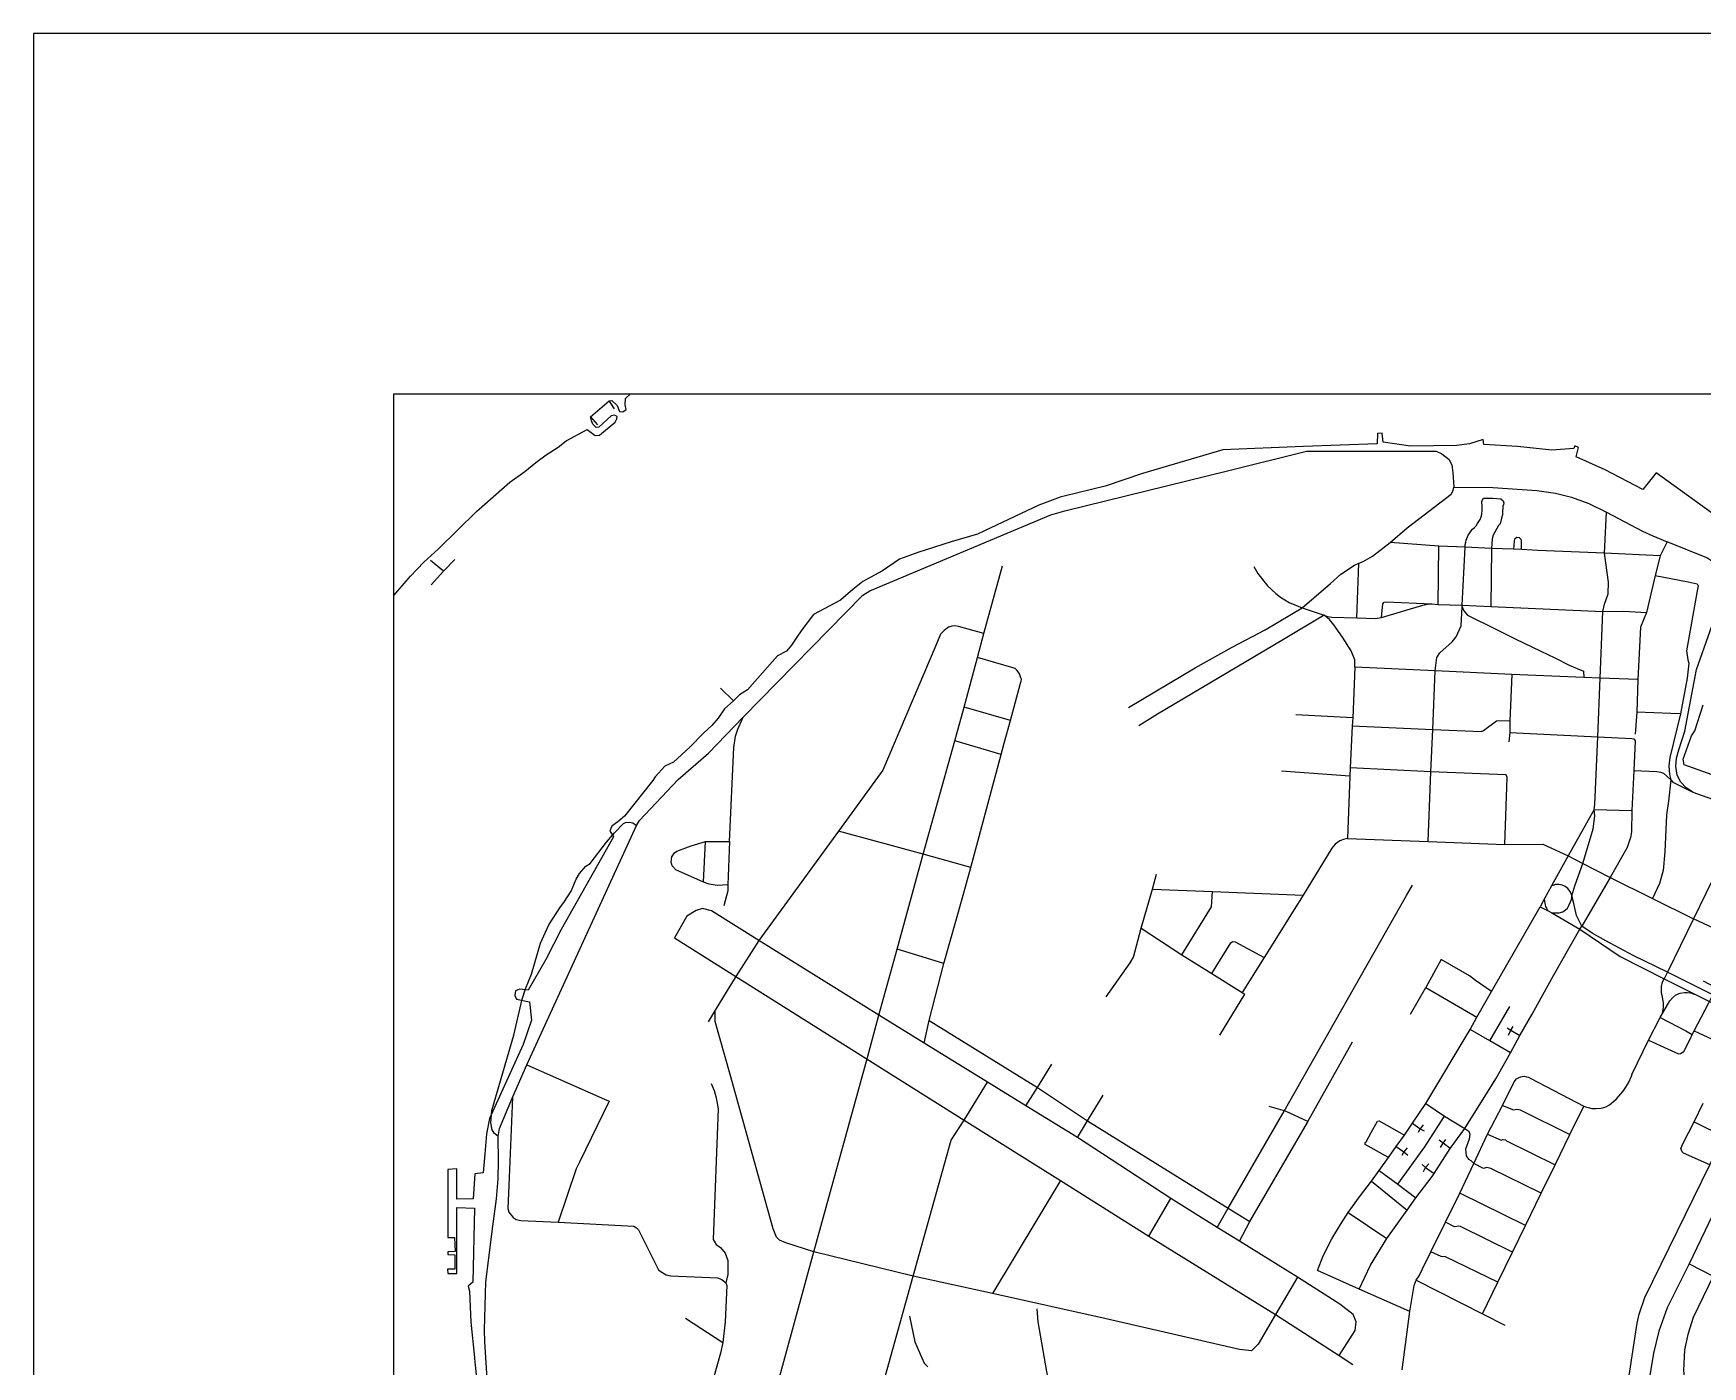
# Model space of a CAD drawing. Header units: millimetres. Extents: x 217 to 400, y 411 to 592.
# Drawn here: x 216.6 to 309.2, y 518.2 to 592.2 of the extents above; entities that cross this region are included whole.
import ezdxf

# ---------------------------------------------------------------- set-up
doc = ezdxf.new("R2010")
doc.units = ezdxf.units.MM
doc.header["$MEASUREMENT"] = 0
doc.layers.add('Default', color=18, linetype='Continuous', true_color=0x000000)

msp = doc.modelspace()

# ---------------------------------------------------------------- linework, layer by layer
at = {"color": 1, "true_color": 0xff0000}
for points in [[(236.633, 561.002), (236.863, 561.249), (237.566, 562.073), (238.3, 562.855), (239.102, 563.594), (241.211, 565.654), (243.065, 567.282), (243.895, 567.877), (244.505, 568.371), (245.079, 568.802), (245.753, 569.238), (246.199, 569.588), (247.351, 570.207), (247.799, 569.881), (248.051, 569.897), (248.905, 570.624), (249, 570.797), (249.016, 570.939), (248.874, 571.003), (248.684, 570.971), (248.004, 570.34), (247.862, 570.323), (247.672, 570.513), (247.593, 570.687), (247.547, 570.922), (248.573, 571.793), (248.732, 571.825), (249.016, 571.54), (249.158, 571.208), (249.331, 571.193), (249.522, 571.319), (249.475, 571.588), (249.483, 571.931), (249.769, 572.19)], [(248.573, 571.791), (248.858, 571.363)], [(247.546, 570.92), (247.926, 570.463)], [(313.048, 563.196), (306.663, 567.812), (305.935, 566.879), (303.847, 567.969), (302.231, 568.702), (302.369, 569.216), (302.156, 569.31), (302.1, 569.148), (300.884, 569.072), (298.973, 569.26), (297.113, 569.386), (297.069, 569.648), (296.312, 569.417), (295.591, 569.317), (293.035, 569.291), (291.516, 569.501), (291.469, 570.007), (291.216, 569.991), (291.2, 569.406), (287.079, 569.272), (282.622, 569.076), (278.166, 567.764), (276.094, 567.069), (273.819, 566.515), (273.597, 566.452), (272.412, 566.009), (269.409, 564.587), (269.013, 564.397), (267.56, 563.986), (265.71, 563.386), (264.683, 563.006), (263.75, 562.374), (262.645, 561.774), (262.091, 561.331), (261.412, 560.731), (259.911, 559.94), (259.262, 559.087), (258.914, 558.581), (258.694, 558.249), (258.425, 557.902), (257.919, 557.648), (256.259, 555.767), (255.816, 555.483), (255.469, 555.151), (254.978, 554.709), (254.631, 554.187), (254.284, 553.777), (253.841, 553.381), (253.05, 552.59), (252.149, 551.754), (251.66, 551.532), (251.139, 550.931), (250.995, 550.742), (249.431, 548.751), (249.067, 548.434), (248.735, 548.197), (248.625, 547.944), (248.815, 547.612), (246.807, 544.04), (245.922, 542.46), (245.069, 540.8), (244.089, 539.093), (243.599, 539.156), (243.377, 539.061), (243.345, 538.809), (243.44, 538.603), (244.152, 538.445), (244.278, 537.434), (243.804, 536.09), (241.939, 531.98), (241.766, 531.127), (241.686, 530.02), (241.592, 528.962), (241.133, 528.899), (241.038, 527.523), (240.122, 527.508), (240.122, 529.183), (239.631, 529.151), (239.631, 525.373), (239.995, 525.373), (240.027, 524.599), (239.631, 524.584), (239.631, 524.425), (240.011, 524.41), (240.011, 523.619), (239.616, 523.619), (239.631, 523.382), (240.122, 523.382), (240.122, 527.033), (241.102, 527.002), (241.018, 522.906), (240.749, 522.684), (240.829, 522.4), (240.907, 520.678), (241.105, 518.722), (241.111, 518.669), (241.149, 518.285), (241.714, 512.727)], [(282.88, 567.914), (287.267, 569.013), (294.469, 569.013), (294.784, 568.865), (295.19, 568.549), (295.328, 568.232), (295.387, 567.828), (295.447, 567.013)], [(241.896, 516.091), (241.686, 519.58), (241.658, 520.257), (241.729, 522.919), (242.12, 526.007), (242.332, 527.516), (242.416, 528.628), (242.444, 529.613), (242.416, 530.974), (242.487, 531.416), (243.216, 533.151), (244.017, 534.948), (250.102, 548.238), (250.269, 548.52), (252.405, 550.791), (254.091, 552.259), (256.02, 554.24), (262.661, 561.009), (263.04, 561.26), (273.085, 565.468), (273.858, 565.694), (282.88, 567.914)], [(287.023, 560.309), (288.598, 561.669), (289.18, 562.191), (289.925, 562.677), (290.183, 562.795), (290.422, 562.887), (290.928, 563.18), (291.911, 563.948), (292.853, 564.759), (295.298, 566.618), (295.416, 566.829), (295.447, 567.013)], [(295.447, 567.013), (297.617, 566.993), (300.054, 566.827), (301.078, 566.684), (301.965, 566.458), (302.936, 566.11), (303.909, 565.627)], [(295.916, 560.458), (296.07, 563.682), (296.07, 563.824), (296.108, 563.959), (296.136, 564.075), (296.243, 564.345), (296.328, 564.47), (296.403, 564.588), (296.482, 564.675), (296.591, 564.77), (296.688, 564.87), (296.764, 564.99), (296.911, 565.221), (296.957, 565.356), (296.99, 565.496), (296.993, 565.516), (297.021, 565.725), (297.026, 565.901), (297.026, 565.969), (297.01, 566.036), (296.999, 566.127), (297.006, 566.225), (297.094, 566.407), (297.6, 566.393), (298.051, 566.371), (298.19, 566.256), (298.219, 566.133), (298.201, 566.041), (298.164, 565.951)], [(298.163, 565.951), (298.152, 565.566), (298.149, 565.476), (298.094, 565.281), (298.009, 564.984), (297.924, 564.883), (297.63, 564.341), (297.572, 564.141), (297.532, 563.614), (297.49, 560.392)], [(303.222, 549.131), (303.262, 549.397), (303.432, 553.161), (303.559, 556.418), (303.714, 560.116), (303.797, 560.525), (304.008, 561.093), (304.022, 561.736), (303.801, 563.343), (303.909, 565.627)], [(303.909, 565.627), (305.908, 564.567), (306.481, 564.308), (307.279, 563.981)], [(299.204, 563.548), (299.204, 564.032), (299.174, 564.115), (299.089, 564.199), (298.937, 564.224), (298.81, 564.124), (298.795, 564.023), (298.753, 563.572)], [(306.9, 563.203), (303.801, 563.343), (300.114, 563.497), (299.204, 563.548), (298.753, 563.572), (297.532, 563.614), (296.07, 563.682), (294.609, 563.732), (291.911, 563.948)], [(294.58, 560.508), (294.609, 563.732)], [(307.279, 563.981), (306.9, 563.203), (306.621, 562.113), (306.13, 560.058), (305.793, 559.239), (305.651, 556.335), (305.596, 554.523), (305.511, 553.312)], [(308.703, 550.094), (308.328, 550.318), (308.031, 550.639), (307.839, 551.034), (307.76, 551.518), (307.804, 551.978), (307.938, 552.437), (308.264, 553.464), (308.901, 556.897), (310.417, 561.175), (310.437, 561.559), (310.353, 562.093), (310.106, 562.567), (309.815, 562.869), (309.479, 563.086), (307.279, 563.981)], [(239.391, 562.34), (238.663, 562.941)], [(238.696, 561.596), (239.391, 562.34), (240.008, 563.002)], [(255.72, 509.342), (256.772, 513.011), (259.942, 524.574), (262.911, 535.366), (263.544, 537.712), (264.561, 541.382), (266.003, 546.651), (267.762, 552.93), (268.27, 554.811), (269.011, 557.552), (269.361, 558.896), (270.41, 562.654)], [(284.34, 562.611), (284.565, 562.22), (285.098, 561.535), (285.56, 561.11), (285.828, 560.909), (286.307, 560.618), (287.023, 560.309), (288.246, 559.915), (288.441, 559.841), (288.68, 559.799), (290.07, 559.767), (291.084, 559.725), (291.433, 559.781), (293.721, 560.471), (293.963, 560.514), (294.216, 560.534), (294.58, 560.508), (295.916, 560.458), (297.49, 560.392), (303.714, 560.116), (304.879, 560.125), (306.13, 560.058)], [(290.07, 559.767), (290.183, 562.795)], [(306.621, 562.113), (308.453, 561.749), (308.94, 561.653), (309.01, 561.535), (308.953, 561.26), (308.349, 557.928), (308.419, 557.429), (308.475, 557.252), (308.392, 556.418), (308.027, 554.431), (307.436, 552.019), (307.38, 551.542), (307.408, 551.059), (307.492, 550.765), (307.347, 549.586), (307.253, 548.829), (307.156, 546.776), (307.056, 545.741), (306.86, 545.014), (306.476, 544.186)], [(291.433, 559.781), (291.505, 560.534), (291.575, 560.627), (291.688, 560.651), (294.216, 560.534)], [(294.018, 547.342), (294.174, 551.216), (294.273, 553.571), (294.413, 556.819), (294.51, 557.562), (294.665, 557.812), (295.353, 558.421), (295.578, 558.705), (295.845, 559.323), (295.909, 560.363), (295.915, 560.458)], [(295.909, 560.363), (295.997, 560.139), (296.194, 559.907), (297.743, 559.145), (298.839, 558.592), (300.279, 557.913), (301.043, 557.542), (301.838, 557.128), (302.647, 556.797), (302.664, 556.454)], [(277.385, 554.781), (281.093, 556.984), (283.145, 558.13), (284.972, 559.097), (287.023, 560.309)], [(288.246, 559.915), (285.898, 558.497), (279, 554.422), (277.973, 553.763)], [(289.958, 557.026), (289.945, 557.42), (289.748, 557.937), (289.271, 558.696), (288.793, 559.372), (288.54, 559.665), (288.246, 559.915)], [(269.361, 558.896), (267.96, 559.272), (267.762, 559.316), (267.583, 559.306), (267.415, 559.237), (267.159, 559.049), (266.971, 558.852), (266.699, 558.225), (263.772, 551.306), (261.306, 547.923), (256.881, 541.855), (255.605, 539.861), (255.122, 539.074), (254.462, 537.997), (254.067, 537.35)], [(266.063, 536.158), (266.332, 537.413), (267.154, 540.574), (268.157, 544.171), (268.639, 545.9), (270.325, 552.173), (270.498, 552.796), (270.853, 554.071), (271.402, 556.14), (271.44, 556.239), (271.456, 556.363), (271.426, 556.436), (271.347, 556.648), (271.219, 556.841), (271.115, 556.94), (271.046, 556.974), (269.011, 557.552)], [(289.958, 557.026), (289.832, 554.214), (289.804, 553.772), (289.691, 551.441), (289.678, 550.975), (289.537, 547.518)], [(305.651, 556.335), (303.559, 556.418), (302.663, 556.454), (298.671, 556.617), (294.413, 556.819), (289.958, 557.026)], [(255.475, 555.152), (254.762, 555.851)], [(298.671, 556.617), (298.543, 554.047), (298.543, 553.396), (298.501, 552.87)], [(270.853, 554.071), (268.27, 554.811)], [(326.23, 545.162), (308.227, 551.611), (308.164, 551.911), (308.623, 553.208), (308.812, 553.492), (309.286, 554.93)], [(255.258, 547.351), (255.495, 552.568), (255.594, 553.188), (255.722, 553.588), (256.02, 554.24)], [(289.832, 554.214), (286.686, 554.372)], [(289.804, 553.772), (294.273, 553.571), (296.955, 553.454), (297.095, 553.505), (297.812, 554.047), (297.897, 554.072), (298.543, 554.047)], [(308.027, 554.431), (307.491, 554.451), (305.596, 554.522)], [(270.325, 552.173), (267.762, 552.93)], [(298.543, 553.396), (303.432, 553.161), (305.314, 553.061)], [(305.314, 553.061), (305.426, 553.045), (305.511, 552.927), (305.428, 551.295), (305.329, 549.062), (305.302, 547.894), (305.244, 547.568), (305.061, 547.025), (304.115, 545.358), (302.539, 542.659)], [(289.678, 550.975), (285.885, 551.251)], [(298.276, 547.185), (298.403, 550.908), (298.361, 551.008), (298.303, 551.041), (294.174, 551.216), (289.691, 551.441)], [(305.428, 551.295), (306.701, 551.235), (306.916, 551.201), (307.085, 551.133), (307.492, 550.765), (307.59, 550.64), (308.703, 550.094)], [(308.703, 550.094), (310.062, 549.606), (311.65, 549.004), (319.307, 546.265), (319.477, 546.185), (319.822, 546.001), (322.451, 544.123), (322.852, 543.897), (325.469, 542.703)], [(242.416, 530.974), (242.205, 531.158), (242.093, 531.342), (242.023, 531.733), (242.065, 532.418), (243.288, 536.6), (243.751, 538.596), (243.933, 539.171), (244.271, 539.996), (244.763, 541.708), (245.24, 542.719), (245.872, 543.73), (246.069, 543.961), (246.476, 544.59), (246.757, 545.265), (246.94, 545.581), (247.276, 545.974), (247.517, 546.123), (248.429, 547.309), (248.879, 547.835), (249.371, 548.345), (249.483, 548.395), (249.707, 548.428), (249.89, 548.378), (250.102, 548.238)], [(303.222, 549.131), (301.789, 546.554), (300.873, 544.893), (300.465, 544.158), (300.228, 543.73)], [(302.539, 542.659), (302.251, 543.237), (302.097, 543.904), (302, 544.337), (302.154, 544.89), (302.607, 546.134), (303.179, 548.06), (303.262, 548.771), (303.222, 549.131)], [(303.222, 549.131), (305.329, 549.062)], [(311.65, 549.004), (309.747, 545.108), (309.427, 544.455), (308.745, 543.06), (307.299, 540.103), (307.113, 539.722)], [(268.639, 545.9), (266.003, 546.651), (261.306, 547.923)], [(289.537, 547.518), (289.326, 547.469), (289.129, 547.384), (288.862, 547.194), (288.68, 546.983), (287.078, 544.364), (284.929, 540.906)], [(289.537, 547.518), (294.018, 547.342), (298.276, 547.185), (300.383, 547.202), (300.819, 546.992), (301.789, 546.554)], [(255.159, 544.939), (254.569, 544.914), (254.12, 544.99), (253.81, 545.097), (252.278, 545.774), (252.083, 545.999), (252.026, 546.2), (252.053, 546.491), (252.209, 546.716), (252.335, 546.809), (253.121, 547.117), (253.923, 547.351), (255.258, 547.351)], [(253.81, 545.097), (253.923, 547.351)], [(255.258, 547.351), (255.159, 544.939), (255.159, 544.605), (254.948, 543.771)], [(301.789, 546.554), (302.607, 546.134), (304.115, 545.358)], [(276.162, 538.729), (277.493, 540.613), (277.676, 540.924), (277.918, 541.841), (278.101, 542.544), (278.72, 544.697), (278.945, 545.532)], [(278.72, 544.697), (282.063, 544.581), (287.078, 544.364)], [(280.362, 541.066), (282.007, 543.73), (282.063, 544.581)], [(282.308, 525.939), (282.928, 527.01), (285.963, 532.26), (292.822, 544.352), (293.154, 544.92)], [(300.882, 543.394), (301.075, 543.388), (301.288, 543.388), (301.484, 543.447), (301.64, 543.553), (301.748, 543.651), (301.831, 543.79), (301.917, 544.001), (301.965, 544.136), (301.99, 544.247), (302, 544.337), (301.981, 544.403), (301.902, 544.566), (301.777, 544.735), (301.621, 544.857), (301.458, 544.934), (301.265, 544.967), (301.094, 544.954), (300.938, 544.916), (300.873, 544.893)], [(304.115, 545.358), (306.476, 544.186), (308.745, 543.06)], [(287.879, 523.552), (288.203, 524.361), (288.68, 525.298), (289.158, 526.099), (289.583, 526.756), (290.213, 527.625), (290.872, 528.51), (291.308, 529.094), (291.812, 529.82), (292.24, 530.419), (292.713, 531.049), (293.156, 531.725), (293.894, 532.81), (296.352, 536.926), (296.716, 537.602), (297.532, 539.02), (300.228, 543.73)], [(300.228, 543.73), (300.675, 543.499), (300.882, 543.394), (302.432, 542.491)], [(300.465, 544.158), (300.475, 544.038), (300.485, 543.941), (300.505, 543.823), (300.532, 543.742), (300.58, 543.643), (300.631, 543.562), (300.675, 543.499)], [(289.074, 518.823), (289.977, 520.216), (290.024, 520.691), (289.866, 521.101), (289.123, 521.671), (286.769, 523.173), (283.555, 525.165), (282.308, 525.939), (279.735, 527.535), (274.567, 530.916), (271.701, 532.685), (269.572, 533.999), (266.063, 536.158), (263.544, 537.712), (256.881, 541.855), (254.257, 543.498), (253.751, 543.624), (253.404, 543.529), (252.898, 543.214), (252.198, 542.006)], [(322.385, 536.466), (322.107, 536.617), (319.321, 537.061), (318.857, 537.149), (318.443, 537.348), (318.116, 537.673), (317.82, 538.266), (317.514, 538.622), (316.328, 539.203), (316.169, 539.28), (312.952, 540.922), (310.729, 542.125), (308.745, 543.06)], [(252.198, 542.006), (255.605, 539.861), (268.273, 531.893), (273.619, 528.531), (278.524, 525.445), (285.552, 521.101), (289.074, 518.823), (289.85, 518.32)], [(278.101, 542.544), (280.362, 541.066), (282.022, 540.022), (283.694, 538.961)], [(300.984, 539.915), (302.432, 542.491)], [(302.432, 542.491), (302.539, 542.659)], [(302.432, 542.491), (304.678, 540.968), (307.113, 539.722), (308.855, 538.854), (309.629, 538.469), (311.581, 537.492), (313.427, 536.538), (313.915, 536.316), (315.846, 535.362), (315.997, 535.276)], [(314.107, 536.674), (311.734, 537.851), (309.824, 538.836), (307.299, 540.103), (305.396, 541.03), (303.873, 541.829), (303.129, 542.258), (302.539, 542.659)], [(267.154, 540.574), (264.561, 541.382)], [(282.022, 540.022), (283.074, 541.733), (283.173, 541.799), (283.315, 541.784), (284.929, 540.906)], [(284.929, 540.906), (283.694, 538.961)], [(297.532, 539.02), (296.646, 539.631), (296.322, 539.889), (294.749, 540.799), (293.894, 539.254)], [(293.035, 537.769), (293.894, 539.254)], [(293.894, 539.254), (296.716, 537.602)], [(296.057, 531.424), (297.772, 534.182), (298.598, 535.624), (299.115, 536.589), (299.799, 537.769), (300.984, 539.915)], [(306.255, 536.316), (307.291, 535.847), (307.914, 535.574), (308.027, 535.58), (308.209, 535.69), (308.574, 536.425), (308.673, 536.641), (308.771, 536.834), (309.586, 538.394), (309.629, 538.469), (309.824, 538.836), (309.936, 539.094), (309.923, 539.263), (309.29, 539.596)], [(306.901, 537.585), (307.014, 537.81), (307.085, 538.16), (307.085, 538.37), (307.028, 538.729), (306.959, 538.938), (306.959, 539.296), (307.028, 539.554), (307.113, 539.722)], [(282.456, 536.609), (283.848, 538.869)], [(283.694, 538.961), (283.848, 538.869)], [(297.448, 536.283), (298.543, 538.193)], [(306.901, 537.585), (307.434, 538.516), (307.575, 538.674), (307.749, 538.821), (307.859, 538.876), (308.011, 538.94), (308.235, 538.978), (308.396, 538.97), (308.579, 538.944), (308.717, 538.904), (308.855, 538.854)], [(286.769, 523.173), (285.552, 521.101), (284.587, 519.458), (284.223, 519.094), (283.544, 519.158), (276.147, 520.868), (269.856, 522.271), (265.447, 523.236), (259.942, 524.574), (258.382, 525.084), (258.034, 525.227), (257.861, 525.385), (257.687, 525.859), (255.289, 534.415), (254.462, 537.365), (254.462, 537.997)], [(266.332, 537.413), (272.336, 533.7), (275.127, 531.844), (282.928, 527.01), (284.128, 526.254)], [(292.586, 518.026), (293.007, 521.265), (293.247, 522.708), (293.351, 523.012), (293.516, 523.245), (293.704, 523.641), (294.174, 524.58), (294.989, 526.223), (295.775, 527.834), (296.562, 529.488), (297.32, 531.107), (298.136, 532.709), (298.795, 534.017), (298.922, 534.179), (299.034, 534.234), (299.168, 534.288), (299.245, 534.308), (299.344, 534.319), (299.482, 534.297), (299.592, 534.263), (299.723, 534.203), (302.659, 532.668), (302.747, 532.628), (302.891, 532.584), (303.102, 532.539), (303.349, 532.526), (303.62, 532.555), (303.762, 532.591), (303.874, 532.635), (304.075, 532.742), (304.189, 532.825), (304.465, 533.077), (304.843, 533.503), (304.992, 533.726), (305.137, 533.965), (305.297, 534.324), (305.344, 534.45), (306.255, 536.316), (306.901, 537.585)], [(306.901, 537.585), (308.321, 536.834), (308.673, 536.641)], [(298.598, 535.624), (297.448, 536.283), (296.352, 536.926)], [(298.406, 537.009), (298.612, 536.883), (299.115, 536.589)], [(298.473, 536.609), (298.612, 536.883), (298.732, 537.081)], [(308.771, 536.834), (310.78, 535.915)], [(283.555, 525.165), (284.128, 526.254), (287.322, 531.754), (287.352, 531.808), (289.819, 536.228)], [(244.017, 534.948), (248.322, 533.057), (248.584, 532.944), (246.927, 529.562), (246.757, 529.18), (245.746, 526.223)], [(271.701, 532.685), (272.336, 533.7), (273.144, 534.994)], [(254.232, 533.919), (254.399, 533.528), (254.512, 533.127), (254.624, 532.517), (254.357, 525.272), (254.512, 524.99), (254.751, 524.821), (255.019, 524.497), (255.159, 524.103), (255.159, 523.326), (255.046, 522.852)], [(256.772, 513.011), (257.893, 512.705), (260.722, 511.855), (261.112, 511.855), (261.78, 512.077), (262.223, 512.393), (262.523, 512.883), (262.775, 513.673), (265.447, 523.236), (267.549, 530.775), (268.273, 531.893), (269.572, 533.999)], [(243.216, 533.151), (243.015, 528.258), (242.964, 526.983), (243.021, 526.774), (243.246, 526.49), (243.428, 526.383), (243.68, 526.325), (245.746, 526.223), (249.947, 525.998), (250.102, 525.906), (250.199, 525.799), (251.324, 523.587), (251.407, 523.503), (251.744, 523.311), (251.998, 523.252), (254.583, 523.145), (254.836, 523.044), (255.046, 522.852), (255.104, 522.717), (255.019, 520.69), (254.879, 519.555), (254.751, 518.961), (253.895, 515.874)], [(274.567, 530.916), (275.127, 531.844), (275.989, 533.272)], [(287.352, 531.808), (286.105, 532.387), (285.203, 532.639)], [(293.894, 532.81), (294.932, 532.117), (296.057, 531.424)], [(297.034, 521.143), (297.891, 522.896), (298.701, 524.557), (299.422, 526.035), (300.298, 527.828), (301.065, 529.401), (301.888, 531.089), (302.659, 532.668)], [(298.136, 532.709), (298.753, 532.451), (298.937, 532.493), (299.132, 532.451), (301.888, 531.089)], [(309.642, 529.405), (308.181, 530.064), (308.112, 530.122), (308.039, 530.313), (308.151, 530.569), (308.771, 531.793), (309.277, 532.828)], [(291.812, 529.82), (290.521, 530.531), (290.521, 530.648), (290.576, 530.68), (290.859, 531.208), (291.208, 531.833), (291.308, 531.849), (292.713, 531.049)], [(292.334, 528.327), (293.836, 530.398), (294.932, 532.117)], [(293.156, 531.725), (293.586, 531.406), (293.798, 531.297)], [(293.748, 531.621), (293.586, 531.406), (293.458, 531.206)], [(303.699, 511.674), (303.658, 511.931), (304.148, 512.516), (304.43, 513.371), (304.442, 513.427), (304.495, 513.692), (304.767, 515.047), (305.624, 520.615), (305.736, 521.117), (306.045, 522.05), (309.642, 529.405), (310.428, 530.974), (311.046, 532.075)], [(308.771, 531.793), (310.428, 530.974)], [(290.197, 522.51), (290.816, 523.836), (291.73, 525.314), (292.853, 526.885), (293.345, 527.585), (294.243, 528.753), (294.347, 528.927), (295.238, 530.32), (296.057, 531.424)], [(295.238, 530.32), (294.861, 530.612), (294.63, 530.775)], [(294.703, 530.374), (294.861, 530.612), (294.994, 530.81)], [(296.057, 531.424), (296.268, 531.28), (296.341, 531.118), (296.293, 530.825), (296.089, 530.274), (296.124, 529.911), (296.259, 529.731), (296.388, 529.648), (296.562, 529.489)], [(297.32, 531.107), (298.066, 530.782), (298.163, 530.814), (298.303, 530.791), (298.374, 530.731), (301.065, 529.401)], [(292.24, 530.419), (292.667, 530.126), (292.885, 529.948)], [(292.854, 530.347), (292.667, 530.126), (292.554, 529.926)], [(311.524, 530.197), (308.503, 523.919), (307.28, 521.466), (306.819, 520.18), (306.522, 518.961), (306.13, 516.6), (305.793, 514.421), (305.596, 513.327), (305.61, 513.237), (305.75, 513.101), (307.156, 512.627)], [(291.308, 529.094), (292.334, 528.327), (293.345, 527.585)], [(293.682, 529.426), (293.882, 529.253), (294.347, 528.927)], [(293.759, 529.042), (293.882, 529.253), (294.049, 529.464)], [(300.298, 527.828), (297.49, 529.213), (297.278, 529.254), (297.095, 529.213), (296.562, 529.489)], [(312.944, 529.504), (309.838, 523.237), (308.715, 520.939), (308.419, 519.996), (308.236, 519.144), (308.181, 518.002), (308.236, 517.484), (308.321, 517.134)], [(273.619, 528.531), (269.856, 522.271)], [(290.872, 528.51), (292.853, 526.885)], [(278.524, 525.445), (279.735, 527.535)], [(299.422, 526.035), (295.775, 527.834)], [(289.583, 526.756), (291.73, 525.314)], [(298.701, 524.557), (295.817, 525.989), (295.718, 526.007), (295.481, 525.974), (294.989, 526.223)], [(297.891, 522.896), (294.989, 524.296), (294.749, 524.328), (294.174, 524.581)], [(293.007, 521.266), (290.197, 522.51), (287.879, 523.552)], [(308.503, 523.919), (309.838, 523.237)], [(293.351, 523.012), (297.034, 521.143), (298.281, 520.51)], [(252.812, 520.906), (254.879, 519.555)], [(265.241, 521.006), (265.541, 519.584), (266.057, 518.409), (266.255, 518.193)], [(272.918, 516.274), (272.945, 517.517), (272.383, 520.698), (272.326, 521.408)]]:
    msp.add_lwpolyline(points, dxfattribs=at)
at = {"layer": 'Default'}
for points in [[(400.254, 410.972), (400.254, 592.19), (216.633, 592.19), (216.633, 410.972)], [(236.633, 572.19), (380.254, 572.19)], [(236.633, 468.208), (236.633, 572.19)]]:
    msp.add_lwpolyline(points, dxfattribs=at)

doc.saveas('drawing.dxf')
